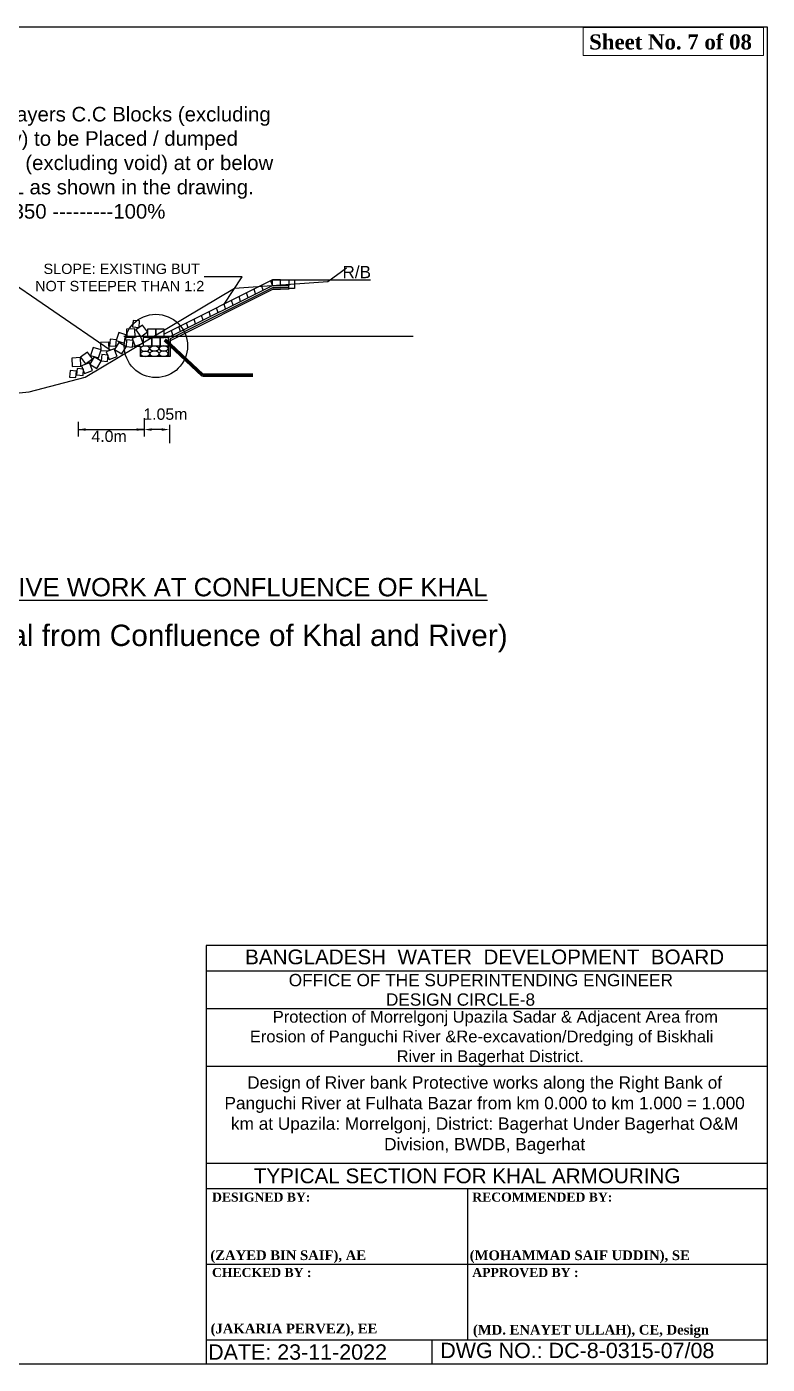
# Model space of a CAD drawing. Header units: inches. Extents: x 64995 to 402236, y -100918 to 204355.
# Drawn here: x 187409 to 191379, y -46388 to -39214 of the extents above; entities that cross this region are included whole.
import ezdxf
from ezdxf.enums import TextEntityAlignment as Align

# ---------------------------------------------------------------- set-up
doc = ezdxf.new("R2010")
doc.units = ezdxf.units.IN
doc.header["$LTSCALE"] = 7
doc.header["$MEASUREMENT"] = 0
doc.layers.add('Cross Section Labels', color=7, linetype='Continuous', lineweight=9)
doc.layers.add('LINE', color=7, linetype='Continuous')
doc.styles.add('Kazi_T_H', font='timesbd.ttf')
doc.styles.get("Standard").update_dxf_attribs({"font": 'arial.ttf'})
doc.dimstyles.get("Standard").update_dxf_attribs({"dimtxt": 0.18, "dimasz": 0.18, "dimexe": 0.18, "dimexo": 0.0625, "dimgap": 0.09, "dimtad": 0, "dimtih": 1, "dimtoh": 1, "dimdec": 4, "dimzin": 0, "dimdsep": 46, "dimtxsty": 'Standard', "dimcen": 0.09, "dimadec": 0, "dimazin": 0, "dimtfac": 1, "dimtdec": 4, "dimtofl": 0, "dimtmove": 0, "dimatfit": 3, "dimfxl": 1, "dimtolj": 1, "dimtzin": 0, "dimarcsym": 0})

msp = doc.modelspace()

# ---------------------------------------------------------------- hatches: boundary and pattern name
at = {"linetype": 'Continuous', "lineweight": -3, "ltscale": 0.5}
h = msp.add_hatch(dxfattribs=at)
h.set_pattern_fill('JIS_RC_10', color=0, scale=100, style=0)
h.set_pattern_definition([(135, (236766.2, 23497.3), (707.107, 707.107), []), (135, (236693.7, 23497.3), (707.107, 707.107), []), (135, (236621.2, 23497.3), (707.107, 707.107), [])])
edge = h.paths.add_edge_path()
edge.add_ellipse((188093.29705, -40939.78254), major_axis=(24.45533, 0), ratio=0.5608000875, start_angle=0, end_angle=360)

# ---------------------------------------------------------------- linework, layer by layer
at = {"color": 0, "linetype": 'Continuous', "lineweight": -3, "ltscale": 0.5}
for p, q in [((188725.68894, -40572.08675), (188145.9944, -40861.93402)), ((188727.47068, -40601.19588), (188168.54126, -40880.66059)), ((188675.79389, -40627.03427), (188667.74417, -40601.05913)), ((188675.79389, -40627.03427), (188667.74417, -40601.05913)), ((188725.68894, -40602.08675), (188717.63922, -40576.11161)), ((188725.68894, -40572.08675), (189252.59212, -40572.08675)), ((188769.68959, -40572.08675), (188725.68894, -40572.08675)), ((188725.68894, -40602.08675), (188725.68894, -40572.08675)), ((188725.68894, -40602.08675), (188769.68959, -40602.08675)), ((188749.55113, -40602.08675), (188749.23458, -40602.24503)), ((188769.68959, -40602.08675), (188769.68959, -40572.08675)), ((188769.68959, -40572.08675), (188844.68959, -40572.08675)), ((188814.68959, -40602.08675), (188769.68959, -40602.08675)), ((188814.68959, -40572.08675), (188814.68959, -40602.08675)), ((188814.68959, -40617.08675), (188814.68959, -40602.08675)), ((188844.68959, -40572.08675), (188844.68959, -40617.08675)), ((188729.55113, -40612.08675), (188178.42908, -40887.64778)), ((188730.63298, -40622.08675), (188178.42908, -40898.1887)), ((188555.04622, -40687.40811), (188546.9965, -40661.43297)), ((188595.29544, -40667.2835), (188587.24572, -40641.30836)), ((188595.29544, -40667.2835), (188587.24572, -40641.30836)), ((188635.54466, -40647.15889), (188627.49494, -40621.18375)), ((188635.54466, -40647.15889), (188627.49494, -40621.18375)), ((188729.55113, -40612.08675), (188769.68959, -40612.08675)), ((188730.63298, -40622.08675), (188769.68959, -40622.08675)), ((188814.68959, -40612.08675), (188769.68959, -40612.08675)), ((188814.68959, -40622.08675), (188769.68959, -40622.08675)), ((188844.68959, -40617.08675), (188814.68959, -40617.08675)), ((188814.68959, -40617.08675), (188814.68959, -40622.08675)), ((188394.04932, -40767.90656), (188385.9996, -40741.93142)), ((188434.29855, -40747.78195), (188426.24883, -40721.80681)), ((188434.29855, -40747.78195), (188426.24883, -40721.80681)), ((188474.54777, -40727.65733), (188466.49805, -40701.68219)), ((188514.79699, -40707.53272), (188506.74727, -40681.55758)), ((188273.30165, -40828.28039), (188265.25193, -40802.30525)), ((188273.30165, -40828.28039), (188265.25193, -40802.30525)), ((188313.55088, -40808.15578), (188305.50115, -40782.18064)), ((188353.8001, -40788.03117), (188345.75038, -40762.05603)), ((187929.46333, -40872.54194), (189481.01913, -40872.54194)), ((188178.54126, -40925.66044), (188178.42908, -40887.64778)), ((188178.42908, -40887.64778), (188178.42908, -40982.13305)), ((188192.8032, -40868.52962), (188184.75348, -40842.55448)), ((188233.05243, -40848.405), (188225.00271, -40822.42986)), ((188018.37764, -40928.84372), (187981.79746, -40928.84372)), ((188018.37764, -40982.13305), (188018.37764, -40928.84372)), ((188168.54126, -40925.66044), (188168.54126, -40982.13305)), ((188178.42908, -40925.66044), (188178.54126, -40925.66044)), ((188178.42908, -40982.13305), (188018.37764, -40982.13305)), ((188038.23865, -41313.08593), (188038.23865, -41410.76877)), ((187683.97324, -41332.13906), (187683.97324, -41410.76877)), ((187683.97324, -41374.36877), (188038.23865, -41374.36877)), ((188038.23865, -41374.36877), (187997.48865, -41374.36877)), ((188132.4882, -41374.36877), (188078.98865, -41374.36877)), ((188173.2382, -41349.62361), (188173.2382, -41446.57835))]:
    msp.add_line(p, q, dxfattribs=at)
for points in [[(184922.52696, -40483.54194), (185022.52696, -40515.54194), (185322.52696, -40615.54194), (185722.52696, -40795.54194), (186122.52696, -41037.54194), (186422.52696, -41102.54194), (186522.52696, -41132.54194), (186922.52696, -41177.54194), (187222.52696, -41192.54194), (187422.52696, -41172.54194), (187722.52696, -41092.54194), (188522.52696, -40615.54194), (189022.52696, -40580.54194), (189122.52696, -40506.54194)], [(188010.93092, -40826.89707), (188013.99265, -40792.03124), (187979.12682, -40788.96952), (187976.0651, -40823.83535), (188010.93092, -40826.89707)], [(188029.39179, -40813.62616), (187993.03322, -40840.14135), (188019.54841, -40876.49991), (188055.90697, -40849.98473), (188029.39179, -40813.62616)], [(187886.89662, -40927.69767), (187889.95835, -40892.83184), (187855.09252, -40889.77011), (187852.03079, -40924.63594), (187886.89662, -40927.69767)], [(187901.68077, -40853.92858), (187887.93916, -40896.77911), (187930.78969, -40910.52072), (187944.5313, -40867.67019), (187901.68077, -40853.92858)], [(187988.8604, -40834.25231), (187943.90178, -40836.18178), (187945.83126, -40881.1404), (187990.78987, -40879.21092), (187988.8604, -40834.25231)], [(187974.4908, -40885.91874), (187990.6512, -40927.91685), (188032.64931, -40911.75645), (188016.48891, -40869.75834), (187974.4908, -40885.91874)], [(188078.54156, -40880.66059), (188033.54171, -40880.66059), (188033.54171, -40925.66044), (188078.54156, -40925.66044), (188078.54156, -40880.66059)], [(188100.99455, -40835.66074), (188055.9947, -40835.66074), (188055.9947, -40880.66059), (188100.99455, -40880.66059), (188100.99455, -40835.66074)], [(188123.54141, -40880.66059), (188078.54156, -40880.66059), (188078.54156, -40925.66044), (188123.54141, -40925.66044), (188123.54141, -40880.66059)], [(188145.9944, -40835.66074), (188100.99455, -40835.66074), (188100.99455, -40880.66059), (188145.9944, -40880.66059), (188145.9944, -40835.66074)], [(188168.54126, -40880.66059), (188123.54141, -40880.66059), (188123.54141, -40925.66044), (188168.54126, -40925.66044), (188168.54126, -40880.66059)], [(187733.89593, -40958.7554), (187697.53737, -40985.27058), (187724.05255, -41021.62915), (187760.41111, -40995.11396), (187733.89593, -40958.7554)], [(187764.87862, -40933.47758), (187751.13701, -40976.32811), (187793.98754, -40990.06972), (187807.72916, -40947.21919), (187764.87862, -40933.47758)], [(187849.01701, -40905.29941), (187804.05839, -40907.22888), (187805.98787, -40952.1875), (187850.94648, -40950.25802), (187849.01701, -40905.29941)], [(187834.64741, -40956.96584), (187850.80781, -40998.96395), (187892.80592, -40982.80355), (187876.64552, -40940.80544), (187834.64741, -40956.96584)], [(187903.13213, -40906.78455), (187879.93319, -40945.34371), (187918.49235, -40968.54265), (187941.69129, -40929.98349), (187903.13213, -40906.78455)], [(187976.02023, -40931.87906), (187979.08196, -40897.01323), (187944.21613, -40893.95151), (187941.15441, -40928.81733), (187976.02023, -40931.87906)], [(187696.01411, -40988.73364), (187651.05549, -40990.66311), (187652.98497, -41035.62173), (187697.94358, -41033.69225), (187696.01411, -40988.73364)], [(187703.05992, -41031.99632), (187719.22032, -41073.99443), (187761.21844, -41057.83403), (187745.05804, -41015.83592), (187703.05992, -41031.99632)], [(187769.36739, -40984.51126), (187746.16844, -41023.07042), (187784.72761, -41046.26937), (187807.92655, -41007.71021), (187769.36739, -40984.51126)], [(187842.25549, -41009.60577), (187845.31721, -40974.73995), (187810.45139, -40971.67822), (187807.38966, -41006.54405), (187842.25549, -41009.60577)], [(187672.69256, -41095.93403), (187675.75428, -41061.0682), (187640.88845, -41058.00648), (187637.82673, -41092.87231), (187672.69256, -41095.93403)], [(187710.668, -41084.63626), (187713.72973, -41049.77043), (187678.8639, -41046.70871), (187675.80217, -41081.57453), (187710.668, -41084.63626)]]:
    msp.add_lwpolyline(points, dxfattribs=at)
msp.add_circle((188101.04148, -40925.66044), 169.80215, dxfattribs=at)
at = {"color": 0, "linetype": 'Continuous', "lineweight": -3, "ltscale": 0.5, "extrusion": (0, 0, -1)}
for centre in [(188043.13895, -40940.41633), (188043.77536, -40968.31676), (188093.93347, -40967.68298), (188142.50182, -40939.46565), (188143.13824, -40967.36608)]:
    msp.add_ellipse(centre, major_axis=(-24.751, 0), ratio=0.5541008648, dxfattribs=at)
at = {"color": 0, "linetype": 'Continuous', "lineweight": -3, "ltscale": 0.5}
msp.add_ellipse((188093.29705, -40939.78254), major_axis=(24.45533, 0), ratio=0.5608000875, dxfattribs=at)
for points in [[(187724.72324, -41367.5771), (187724.72324, -41381.16044), (187683.97324, -41374.36877)], [(187997.48865, -41367.5771), (187997.48865, -41381.16044), (188038.23865, -41374.36877)], [(188078.98865, -41367.5771), (188078.98865, -41381.16044), (188038.23865, -41374.36877)], [(188132.4882, -41367.5771), (188132.4882, -41381.16044), (188173.2382, -41374.36877)]]:
    msp.add_solid(points, dxfattribs=at)
at = {"layer": 'Cross Section Labels'}
for p in [(191378.92325, -44141.06377), (188370.76839, -46387.54671)]:
    msp.add_line(p, (191378.92325, -46387.54671), dxfattribs=at)
at = {"layer": 'LINE', "color": 0, "linetype": 'ByBlock', "lineweight": -3, "ltscale": 0.5}
for p, q in [((191378.92325, -44141.06377), (188370.76839, -44141.06377)), ((188370.76839, -44141.06377), (188370.76839, -46387.54671)), ((191378.92325, -44278.7569), (188370.76839, -44278.7569)), ((191378.92325, -44480.47177), (188370.76839, -44480.47177)), ((191378.92325, -44791.3445), (188370.76839, -44791.3445)), ((191378.92325, -45310.98676), (188370.76839, -45310.98676)), ((191378.92325, -45447.34254), (188370.76839, -45447.34254)), ((189773.08439, -46255.82311), (189773.08439, -45447.34254)), ((188370.76839, -45851.58283), (191378.92325, -45851.58283)), ((188370.76839, -46255.82311), (191378.92325, -46255.82311)), ((189583.15813, -46387.54671), (189583.15813, -46255.82311))]:
    msp.add_line(p, q, dxfattribs=at)
msp.add_lwpolyline([(180961.28221, -39213.87996), (191378.92325, -39213.87996), (191378.92325, -46387.54671), (180961.28221, -46387.54671)], close=True, dxfattribs=at)
at = {"layer": 'LINE', "color": 7, "lineweight": 13, "ltscale": 0.5}
msp.add_lwpolyline([(191359.24733, -39218.7452), (190392.55052, -39218.7452), (190392.55052, -39367.50409), (191359.24733, -39367.50409)], close=True, dxfattribs=at)

# ---------------------------------------------------------------- texts
at = {"color": 7, "lineweight": 30, "ltscale": 0.18, "attachment_point": 1}
for s, insert, char_height, width in [('{\\LTYPICAL X-SECTION FOR ARMOURING OF PROTECTIVE WORK AT CONFLUENCE OF KHAL}', (183855.32042, -42170.34434), 98.488466, 6577.0551608), ('(Limit of Wprk: To be Extended 20m towards Khal from Confluence of Khal and River)', (183915.71258, -42420.74434), 114.5014632, 6118.5201198)]:
    msp.add_mtext(s, dxfattribs=dict(at, insert=insert, char_height=char_height, width=width))
at = {"insert": (189863.753, -45051.74017), "char_height": 66.11891648, "width": 2818.8805696, "attachment_point": 5}
msp.add_mtext('Design of River bank Protective works along the Right Bank of Panguchi River at Fulhata Bazar from km 0.000 to km 1.000 = 1.000 km at Upazila: Morrelgonj, District: Bagerhat Under Bagerhat O&M Division, BWDB, Bagerhat ', dxfattribs=at)
at = {"layer": 'LINE', "color": 0, "linetype": 'ByBlock', "lineweight": -3, "ltscale": 0.5}
for s, height, p in [('1.05m', 60.774145, (188033.95173, -41322.04442)), ('4.0m', 60.774145, (187755.67793, -41440.59729)), ('DWG NO.: DC-8-0315-07/08', 82.3272478, (189625.60984, -46354.61581)), ('DATE: 23-11-2022', 82.3272478, (188381.23462, -46363.08955))]:
    msp.add_text(s, height=height, dxfattribs=at).set_placement(p)
for s, height, p in [('BANGLADESH  WATER  DEVELOPMENT  BOARD', 79.1666013, (189863.70574, -44242.26909)), ('OFFICE OF THE SUPERINTENDING ENGINEER', 66.0300507, (189843.324, -44360.11704)), ('DESIGN CIRCLE-8', 66.0300507, (189734.40323, -44464.41667))]:
    msp.add_text(s, height=height, dxfattribs=at).set_placement(p, align=Align.CENTER)
at = {"layer": 'LINE', "lineweight": 50, "ltscale": 0.5}
msp.add_text('TYPICAL SECTION FOR KHAL ARMOURING', height=79.2360609, dxfattribs=at).set_placement((189769.58294, -45416.78371), align=Align.CENTER)
at = {"layer": 'LINE', "color": 0, "linetype": 'ByBlock', "lineweight": -3, "ltscale": 0.5, "style": 'Kazi_T_H'}
for s, p in [('DESIGNED BY:', (188402.03429, -45515.25491)), ('RECOMMENDED BY:', (189797.3388, -45515.25491)), ('CHECKED BY :', (188402.03429, -45919.49519)), ('APPROVED BY :', (189797.3388, -45919.49519))]:
    msp.add_text(s, height=48.508834, dxfattribs=at).set_placement(p)
at = {"layer": 'LINE', "lineweight": 50, "ltscale": 0.5, "style": 'Kazi_T_H'}
for s, p in [('(ZAYED BIN SAIF), AE', (188393.09333, -45828.66495)), ('(MOHAMMAD SAIF UDDIN), SE ', (189783.83181, -45828.95167)), ('(JAKARIA PERVEZ), EE', (188394.31616, -46222.079)), ('(MD. ENAYET ULLAH), CE, Design ', (189800.8023, -46228.56923))]:
    msp.add_text(s, height=52.097624, dxfattribs=at).set_placement(p)
at = {"layer": 'LINE', "color": 7, "lineweight": 13, "ltscale": 0.5, "insert": (190424.02382, -39254.86933), "char_height": 80.9372476, "width": 1000.5631354, "attachment_point": 1}
msp.add_mtext('{\\fTimes New Roman|b1|i0|c0|p18;Sheet No. 7 of 08}', dxfattribs=at)
at = {"layer": 'LINE', "color": 0, "linetype": 'ByBlock', "lineweight": -3, "ltscale": 0.5, "attachment_point": 1}
for s, insert, char_height, width in [('Assorted 2 Layers C.C Blocks (excluding Blocks at key) to be Placed / dumped \\P@ 2.00 m³/m (excluding void) at or below Working LWL as shown in the drawing. \\P350 x 350 x 350 ---------100%\\P ', (186738.0648, -39643.67581), 78.1767752, 2321.3521961), ('                  {\\C7;Protection of Morrelgonj Upazila Sadar & Adjacent Area from \\P             Erosion of Panguchi River &Re-excavation/Dredging of Biskhali\\P                                             River in Bagerhat District.}', (188284.91247, -44492.04694), 63.3888487, 3260.3206265)]:
    msp.add_mtext(s, dxfattribs=dict(at, insert=insert, char_height=char_height, width=width))
at = {"layer": 'LINE', "color": 0, "linetype": 'ByBlock', "lineweight": -3, "ltscale": 0.5}
for s, insert, char_height, attachment_point in [(' SLOPE: EXISTING BUT\\PNOT STEEPER THAN 1:2', (187906.99351, -40484.58252), 55.3628072, 2), ('R/B', (189101.34794, -40496.53276), 65.828823, 1)]:
    msp.add_mtext(s, dxfattribs=dict(at, insert=insert, char_height=char_height, attachment_point=attachment_point))

# ---------------------------------------------------------------- leaders
at = {"color": 0, "linetype": 'Continuous', "lineweight": -3, "ltscale": 0.5}
for points in [[(187855.64647, -40948.88564), (186471.29187, -39997.8172), (186470.67055, -39993.34192)], [(188466.49805, -40701.68219), (188562.79051, -40555.90054), (188360.68998, -40555.90054)]]:
    msp.add_leader(points, dimstyle='Standard', override={"dimgap": 0.09, "dimtad": 0, "dimfxl": 0.15, "dimfxlon": 1}, dxfattribs=at)
at = {"layer": 'LINE', "color": 7, "lineweight": 13, "ltscale": 0.5}
msp.add_leader([(188148.18012, -40893.10633), (188350.23821, -41082.95204), (188620.06501, -41082.95204)], dimstyle='Standard', override={"dimtxt": 0.9, "dimasz": 0.7, "dimclrd": 7, "dimclre": 7, "dimclrt": 7, "dimlwd": 65535, "dimlwe": 65535}, dxfattribs=at)

doc.saveas('drawing.dxf')
